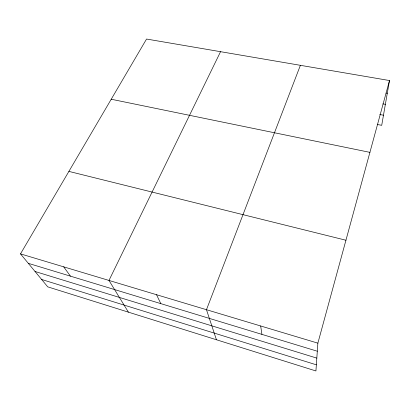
<?xml version="1.0" encoding="UTF-8"?>
<svg xmlns="http://www.w3.org/2000/svg" width="410" height="410" viewBox="0 0 410 410"><rect width="100%" height="100%" fill="white"/><g stroke="black" fill="none" stroke-linecap="round" stroke-linejoin="round"><path stroke-width="0.61" d="M389.5 80.544L317.868 343.149L315.925 370.958L47.724 286.851L20.5 253.877L146.544 39.042L389.5 80.544L381.715 125.316L377.318 124.476M300.386 65.323L206.471 309.709L216.439 339.762M220.554 51.686L108.983 280.44L128.412 312.154M386.035 93.07L387.281 93.29M382.853 103.879L385.364 104.335M379.737 114.513L383.473 115.21M111.228 99.24L369.912 152.361M68.89 171.395L345.943 240.234M20.5 253.877L317.868 343.149M28.31 263.338L317.304 351.221M35.04 271.487L316.822 358.109M41.63 279.471L316.356 364.813M63.693 266.843L70.453 276.156M156.517 294.708L160.822 303.636M260.673 325.981L261.918 334.375"/></g></svg>
